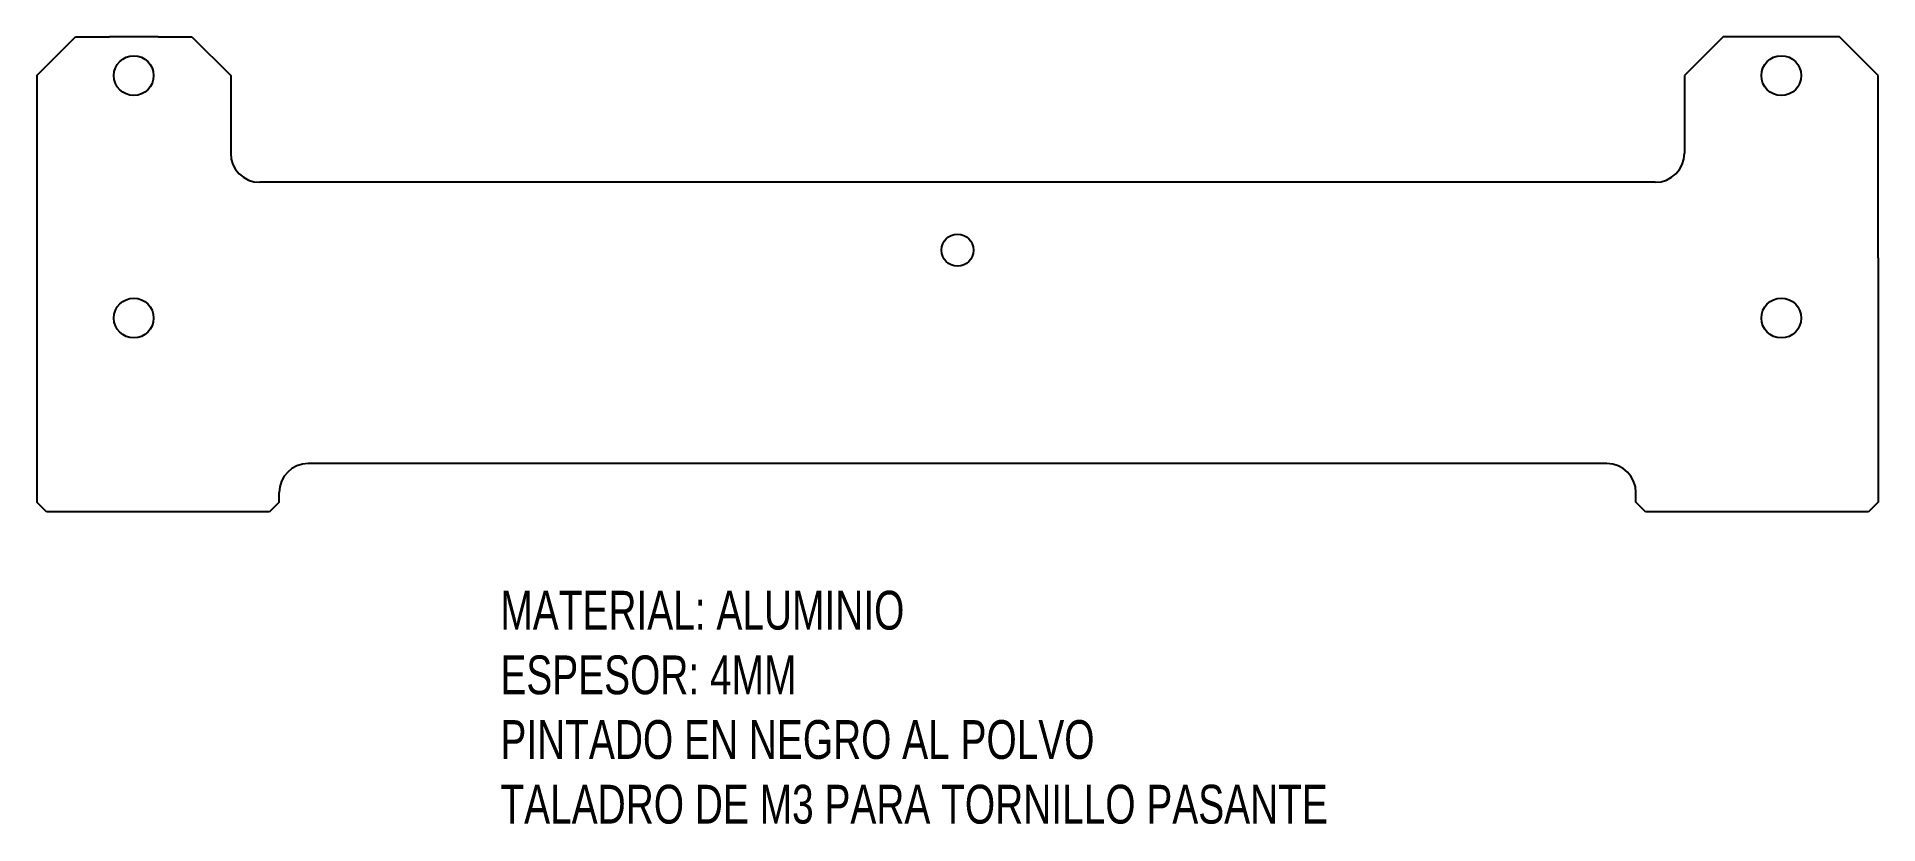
# Model space of a CAD drawing. Header units: millimetres. Extents: x -26 to 164, y -16 to 65.
import ezdxf

# ---------------------------------------------------------------- set-up
doc = ezdxf.new("R2010")
doc.units = ezdxf.units.MM
doc.layers.get('0').update_dxf_attribs({"linetype": 'CONTINUOUS', "lineweight": 25})
doc.layers.add('frontal', color=7, linetype='CONTINUOUS', lineweight=25)
doc.styles.get("Standard").update_dxf_attribs({"font": 'txt', "width": 0.75})

msp = doc.modelspace()

# ---------------------------------------------------------------- linework, layer by layer
for p, q in [((-25.74, 42.2), (-25.74, 29.8)), ((164.26, 42.2), (164.26, 29.8))]:
    msp.add_line(p, q)
at = {"layer": 'frontal'}
for p, q in [((-25.74, 61), (-21.74, 65)), ((-21.74, 65), (-18.24, 65)), ((-13.24, 65), (-18.24, 65)), ((-13.24, 65), (-9.74, 65)), ((-9.74, 65), (-5.74, 61)), ((148.26, 65), (144.26, 61)), ((151.76, 65), (148.26, 65)), ((156.76, 65), (151.76, 65)), ((160.26, 65), (156.76, 65)), ((164.26, 61), (160.26, 65)), ((-25.74, 61), (-25.74, 42.2)), ((-5.74, 61), (-5.74, 53)), ((144.26, 61), (144.26, 53)), ((164.26, 42.2), (164.26, 61)), ((141.26, 50), (-2.74, 50)), ((-25.74, 29.8), (-25.74, 17)), ((164.26, 29.8), (164.26, 17)), ((136.26, 21), (2.26, 21)), ((-0.74, 17), (-0.74, 18)), ((139.26, 17), (139.26, 18)), ((-24.74, 16), (-25.74, 17)), ((-1.74, 16), (-24.74, 16)), ((-0.74, 17), (-1.74, 16)), ((140.26, 16), (139.26, 17)), ((163.26, 16), (140.26, 16)), ((164.26, 17), (163.26, 16))]:
    msp.add_line(p, q, dxfattribs=at)
for centre, radius in [((-15.74, 61), 2.05), ((154.26, 61), 2.05), ((69.26, 43), 1.65), ((-15.74, 36), 2.05), ((154.26, 36), 2.05)]:
    msp.add_circle(centre, radius, dxfattribs=at)
for centre, start, end in [((-2.74, 53), 180, 270), ((141.26, 53), 270, 0), ((2.26, 18), 90, 180), ((136.26, 18), 0, 90)]:
    msp.add_arc(centre, 3, start, end, dxfattribs=at)

# ---------------------------------------------------------------- texts
at = {"layer": 'frontal', "insert": (22.09, 7.87), "char_height": 4, "width": 100, "attachment_point": 1}
msp.add_mtext('MATERIAL: ALUMINIO\\PESPESOR: 4MM\\PPINTADO EN NEGRO AL POLVO\\PTALADRO DE M3 PARA TORNILLO PASANTE', dxfattribs=at)

doc.saveas('drawing.dxf')
